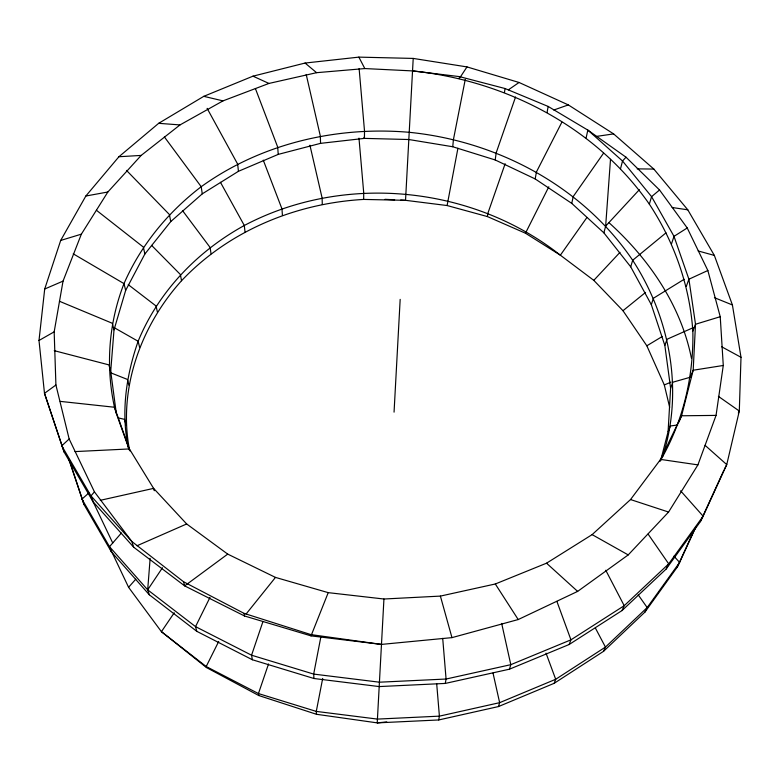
<?xml version="1.0" encoding="UTF-8"?>
<svg xmlns="http://www.w3.org/2000/svg" width="780" height="780" viewBox="0 0 780 780"><rect width="100%" height="100%" fill="white"/><g stroke="black" fill="none" stroke-linecap="round" stroke-linejoin="round"><path stroke-width="1.17" d="M129.519 449.923C117.78 389.249 140.77 325.942 181.525 280.741C228.628 230.851 295.669 203.287 363.656 199.426L363.733 192.992L358.976 138.148M381.478 644.407L310.927 634.598L244.043 613.353L183.573 581.773L131.8 541.457L94.438 491.848L69.157 438.984L55.916 385.008L54.171 331.841L63.034 281.122L81.354 234.166L107.845 192.007L141.17 155.415L179.995 124.927L223.002 100.873L268.934 83.441L316.582 72.686L364.816 68.562L412.542 70.912L459.469 76.615L505.011 88.52L548.155 106.441L587.837 130.094L626.008 157.199L659.548 189.989L687.229 227.974L707.85 270.504L720.233 316.709L723.274 365.469L716.05 415.399L697.915 464.88L668.577 512.05L628.222 554.911L577.639 591.396L518.212 619.544L451.961 637.63L381.478 644.407L311.025 635.875L244.52 615.986L184.665 585.887L133.682 547.209L93.181 501.91L64.155 452.127L44.489 393.334L39 340.48L44.704 289.01L60.694 240.435L85.849 196.014L118.93 156.731L158.672 123.318L203.775 96.34L252.983 76.167L305.077 63.053L358.868 57.125L413.215 58.422L466.986 66.914L519.061 82.475L568.327 104.91L613.626 133.906L653.835 169.065L687.784 209.81L714.343 255.411L732.41 304.96L741 357.289L739.303 411.04L726.745 464.607L703.141 516.184L700.362 521.644L666.159 569.029L621.982 610.594L569.146 644.504L509.476 669.182L445.282 683.426L379.197 686.575L313.989 678.512L252.369 659.753L196.804 631.342L149.311 594.789L111.404 551.879L84.035 504.582L68.825 459.352M660.689 460.054C683.3 420.947 693.771 376.135 692.845 331.09C689.676 285.675 674.32 242.122 649.34 204.145C595.198 126.672 505.518 80.584 412.542 70.912M586.121 137.904L587.837 130.094L622.528 161.011L651.573 196.657L673.998 236.35L688.906 279.221L695.506 324.256L693.186 370.227L681.574 415.779L660.582 459.41L630.533 499.551L592.127 534.622L546.536 563.189L495.31 583.986L440.388 596.096L383.935 599.011L377.227 722.875L316.475 714.285L258.794 695.536L206.466 667.553L161.421 631.683L128.583 587.301L110.653 549.481M394.056 412.142L400.169 299.374M413.215 58.422L405.532 200.323L447.106 205.54L487.402 216.567L525.466 233.22L560.362 255.197L593.794 280.351L622.976 310.713L646.834 345.793L664.316 384.95L669.659 407.316M660.582 460.805L668.09 431.71L670.615 388.157L664.833 345.413L651.31 304.639L630.718 266.838L603.895 232.859L571.74 203.375L535.178 178.932L495.193 159.958L452.741 146.747L408.827 139.522L364.426 138.382L320.551 143.354L278.216 154.391L238.436 171.307L202.264 193.849L170.722 221.598L144.865 254.017L125.658 290.404L114.016 329.852L110.711 371.299L116.317 413.468L114.484 407.248C105.505 365.976 108.683 323.008 123.991 283.618C140.849 245.105 167.905 212.189 201.211 186.713C260.988 143.695 336.287 125.999 409.217 132.307C497.299 141.102 582.514 186.274 632.678 260.267C670.137 317.791 684.07 391.657 662.288 457.558M603.895 232.859L605.65 226.122L610.506 159.325M149.311 594.789L147.683 589.846L150.15 558.353M447.106 205.54L457.918 148.278M452.741 146.747L453.424 139.591L465.27 79.385M459.274 78.634L459.469 76.615M487.402 216.567L487.831 213.408L505.138 163.732M495.193 159.958L496.168 152.87L515.551 96.983M504.465 92.518L505.011 88.52M525.466 233.22L548.808 186.791M535.178 178.932L536.435 171.941L561.863 122.197M547.092 112.379L548.155 106.441M386.753 721.919L377.227 722.875L438.721 719.959L439.403 716.147L436.693 683.748M445.282 683.426L446.072 679.029L442.709 638.352M320.814 637.143L313.677 674.086L313.989 678.512M322.686 678.444L316.28 711.409L316.475 714.285M571.74 203.375L573.251 196.501L603.554 153.163M620.539 168.665L622.528 161.011L626.008 157.199M438.721 719.959L498.488 706.563L499.639 702.673L493.019 673.082M509.476 669.182L510.802 664.677L501.667 623.425M630.718 266.838L632.678 260.267L665.983 232.859M649.34 204.145L651.573 196.657L659.548 189.989M651.31 304.639L653.435 298.243L684.128 279.308M671.57 243.643L673.998 236.35L687.229 227.974M262.86 621.816L251.56 655.21L252.369 659.753M268.525 663.965L258.443 693.566L258.794 695.536M664.833 345.413L667.085 339.222L693.44 327.571M686.332 286.299L688.906 279.221L707.85 270.504M498.488 706.563L554.132 683.329L555.692 679.283L605.446 647.088L647.176 607.562L679.624 562.419L696.082 526.529M569.146 644.504L570.95 639.834L624.205 605.699L668.704 563.862L703.141 516.184L680.608 490.825M670.615 388.157L672.935 382.18L691.246 376.974M692.845 331.09L695.506 324.256L720.233 316.709M383.935 599.011L328.224 592.644L311.025 635.875L310.927 634.598M668.09 431.71L670.439 425.968L677.683 424.993M690.495 376.808L693.186 370.227L723.274 365.469M659.753 461.428L660.582 459.41L697.915 464.88M678.932 422.097L681.574 415.779L716.05 415.399M554.132 683.329L603.525 651.339L605.446 647.088L595.364 627.998M621.982 610.594L624.205 605.699L605.767 570.268M700.362 521.644L723.84 470.369M603.525 651.339L644.962 612.056L677.206 567.177L694.96 528.469M738.319 413.069L739.303 411.04L718.39 396.367M644.962 612.056L647.176 607.562L638.196 594.828M666.159 569.029L668.704 563.862L648.131 534.115M209.995 597.402L195.536 626.623L196.804 631.342M218.702 641.472L206.193 666.529L206.466 667.553M724.318 469.404L726.745 464.607L705.1 445.36M677.206 567.177L679.624 562.419L673.92 556.159M459.917 77.659L466.986 66.914M556.891 601.38L570.95 639.834L510.802 664.677L446.072 679.029L379.431 682.198L313.677 674.086L251.56 655.21L195.536 626.623L147.683 589.846L162.464 567.733M174.223 612.788L161.421 631.683L206.193 666.529L258.443 693.566L316.28 711.409L377.432 719.092L439.403 716.147L499.639 702.673L555.692 679.283L546.029 653.152M586.794 217.669L560.362 255.197C472.261 185.523 343.775 172.877 244.306 225.488C197.438 251.248 158.584 291.505 138.128 341.269C126.204 375.394 120.773 412.298 128.398 447.993M246.031 614.104L275.476 577.405L328.224 592.644M94.438 491.848L90.987 495.885L93.181 501.91M121.378 533.033L109.502 546.683L111.404 551.879M128.583 587.301L135.749 579.208M605.65 226.122L639.366 189.676M593.794 280.351L619.993 252.34M69.157 438.984L61.757 445.809L90.987 495.885L131.8 541.457L133.682 547.209M88.891 492.901L81.968 499.112L109.502 546.683L147.683 589.846M622.976 310.713L645.567 292.412M275.476 577.405L227.721 554.112L184.665 585.887L183.573 581.773M55.916 385.008L44.489 393.334L64.155 452.127M508.355 89.846L519.061 82.475M646.834 345.793L662.161 336.56M39 340.48L54.171 331.841M136.997 545.756L186.664 523.965L227.721 554.112M44.704 289.01L63.034 281.122M664.316 384.95L670.927 382.142M553.79 110.019L568.327 104.91M60.694 240.435L81.354 234.166M100.288 500.321L153.601 488.377L186.664 523.965M85.849 196.014L107.845 192.007M596.885 136.334L613.626 133.906M118.93 156.731L141.17 155.415M75.026 451.591L129.402 448.939L153.601 488.377L154.235 490.698M637.192 168.87L653.835 169.065M363.656 199.426L405.532 200.323L400.696 200.089M384.988 199.319L394.651 199.797M158.672 123.318L179.995 124.927M60.226 401.378L114.484 407.248L129.987 450.938M672.165 207.509L687.784 209.81M203.775 96.34L223.002 100.873M118.599 417.963L124.498 419.357L126.106 424.983M54.249 350.668L108.868 364.874L110.711 371.299M698.158 250.955L714.343 255.411M630.533 499.551L668.577 512.05M110.555 372.743L127.364 379.402L128.934 385.203M714.431 297.677L732.41 304.96M59.426 301.255L112.232 323.242L114.016 329.852M252.983 76.167L268.934 83.441M721.734 346.808L741 357.289M592.127 534.622L628.222 554.911M113.89 327.493L138.128 341.269L139.591 347.227M73.242 253.831L123.991 283.618L125.658 290.404M128.232 284.632L156.078 306.014L157.404 312.117M96.428 210.268L143.364 247.094L144.865 254.017M305.077 63.053L316.582 72.686M546.536 563.189L577.639 591.396M608.897 222.602C648.677 258.492 680.833 305.048 691.421 358.215M151.632 245.407L180.385 274.521L181.525 280.741M126.506 170.41L169.435 214.559L170.722 221.598M182.452 210.512L210.122 247.494L211.039 253.802M164.375 136.909L201.211 186.713L202.264 193.849M495.31 583.986L518.212 619.544M220.457 182.305L244.306 225.488L244.998 231.865M207.109 108.342L237.656 164.112L238.436 171.307M358.868 57.125L364.816 68.562M90.441 496.168L112.73 542.977M363.977 137.319L364.426 138.382L364.523 131.137L359.122 68.572M263.269 160.144L281.97 208.894L282.418 215.309M255.382 88.52L277.719 147.157L278.216 154.391M116.717 414.59L129.548 450.46M69.137 459.488L84.035 504.582M440.388 596.096L451.961 637.63M306.209 74.461L320.346 136.11L320.551 143.354M309.923 145.216L322.111 198.003L322.296 204.448M244.043 613.353L244.52 615.986"/></g></svg>
